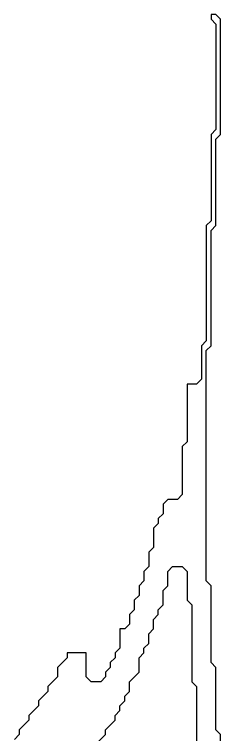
# Model space of a CAD drawing. Header units: metres. Extents: x 0 to 500, y 0 to 703.
# Drawn here: x 287.38 to 292.75, y 316.62 to 335.38 of the extents above; entities that cross this region are included whole.
import ezdxf

# ---------------------------------------------------------------- set-up
doc = ezdxf.new("R2010")
doc.units = ezdxf.units.M

msp = doc.modelspace()

# ---------------------------------------------------------------- linework, layer by layer
for points in [[(292.75, 314.625), (292.75, 316.625), (292.625, 316.75), (292.625, 318.375), (292.5, 318.5), (292.5, 320.5), (292.375, 320.625), (292.375, 326.625), (292.5, 326.75), (292.5, 329.75), (292.625, 329.875), (292.625, 332.125), (292.75, 332.25), (292.75, 335.25), (292.625, 335.375), (292.5, 335.375), (292.5, 335.25), (292.625, 335.125), (292.625, 332.375), (292.5, 332.25), (292.5, 330), (292.375, 329.875), (292.375, 326.875), (292.25, 326.75), (292.25, 325.875), (292.125, 325.75), (291.875, 325.75), (291.875, 324.25), (291.75, 324.125), (291.75, 322.875), (291.625, 322.75), (291.375, 322.75), (291.25, 322.625), (291.25, 322.375), (291.125, 322.25), (291.125, 322.125), (291, 322), (291, 321.5), (290.875, 321.375), (290.875, 321), (290.75, 320.875), (290.75, 320.625), (290.625, 320.5), (290.625, 320.25), (290.5, 320.125), (290.5, 319.875), (290.375, 319.75), (290.375, 319.5), (290.25, 319.375), (290.125, 319.375), (290.125, 318.875), (290, 318.75), (290, 318.625), (289.875, 318.5), (289.875, 318.375), (289.75, 318.25), (289.75, 318.125), (289.625, 318), (289.375, 318), (289.25, 318.125), (289.25, 318.75), (288.75, 318.75), (288.75, 318.625), (288.5, 318.375), (288.5, 318.125), (288.25, 317.875), (288.25, 317.75), (288, 317.5), (288, 317.375), (287.75, 317.125), (287.75, 317), (287.5, 316.75), (287.5, 316.625), (287.375, 316.5)], [(289.5, 316.375), (289.75, 316.625), (289.75, 316.75), (290, 317), (290, 317.125), (290.125, 317.25), (290.125, 317.375), (290.25, 317.5), (290.25, 317.625), (290.375, 317.75), (290.375, 318), (290.625, 318.25), (290.625, 318.625), (290.75, 318.75), (290.75, 318.875), (290.875, 319), (290.875, 319.25), (291, 319.375), (291, 319.625), (291.125, 319.75), (291.125, 319.875), (291.25, 320), (291.25, 320.375), (291.375, 320.5), (291.375, 320.875), (291.5, 321), (291.75, 321), (291.875, 320.875), (291.875, 320.125), (292, 320), (292, 318), (292.125, 317.875), (292.125, 316.25)]]:
    msp.add_lwpolyline(points)

doc.saveas('drawing.dxf')
